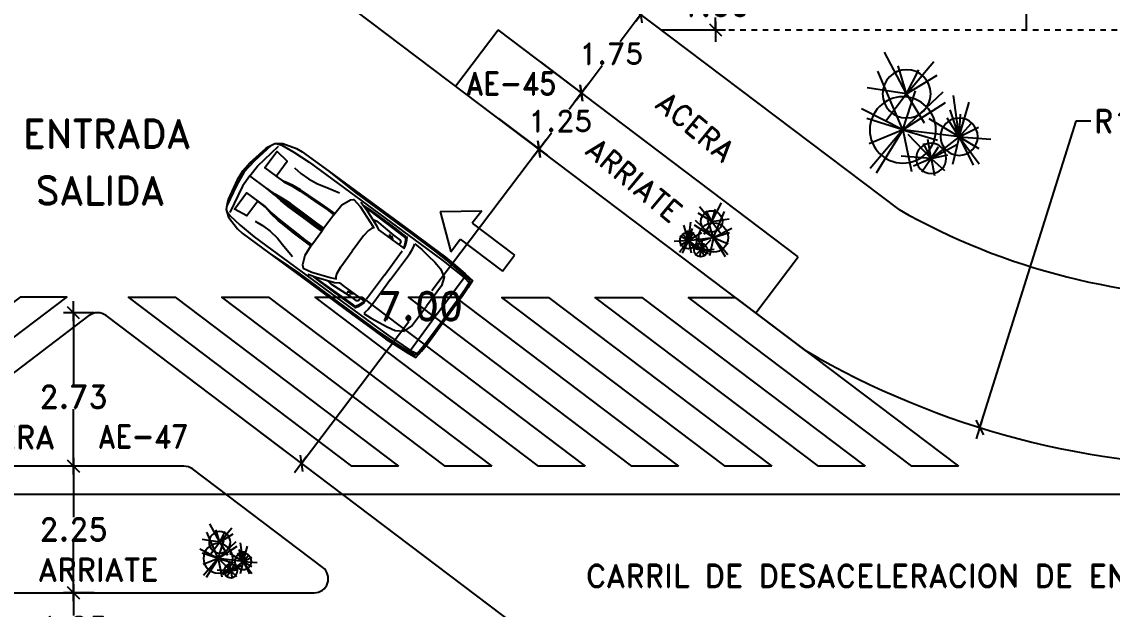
# Model space of a CAD drawing. Header units: millimetres. Extents: x 1590 to 1932, y -48 to 167.
# Drawn here: x 1674.43 to 1693.81, y -22.98 to -12.54 of the extents above; entities that cross this region are included whole.
import ezdxf
from ezdxf.enums import TextEntityAlignment as Align

# ---------------------------------------------------------------- set-up
doc = ezdxf.new("R2010")
doc.units = ezdxf.units.MM
doc.header["$LTSCALE"] = 0.1
doc.header["$MEASUREMENT"] = 0
doc.header["$PDMODE"] = 35
doc.header["$PDSIZE"] = 0.75
doc.linetypes.add('DASHED', pattern=[0.75, 0.5, -0.25])
doc.layers.get('0').update_dxf_attribs({"linetype": 'CONTINUOUS'})
doc.layers.get('DEFPOINTS').update_dxf_attribs({"linetype": 'CONTINUOUS'})
for name, color, linetype in [('C-PRKG-CARS', 1, 'CONTINUOUS'), ('CALLES', 3, 'CONTINUOUS'), ('COTAS', 7, 'CONTINUOUS'), ('PARED', 4, 'CONTINUOUS'), ('PAREDES', 3, 'CONTINUOUS'), ('TECHOS', 2, 'CONTINUOUS'), ('TERRENO', 4, 'CONTINUOUS'), ('TEXT', 3, 'CONTINUOUS')]:
    doc.layers.add(name, color=color, linetype=linetype)
doc.styles.add('ROMAND', font='romand.shx')
doc.dimstyles.new('URBA', dxfattribs={"dimtxt": 20, "dimasz": 0.5, "dimexe": 1.25, "dimexo": 0.63, "dimgap": 0.63, "dimtad": 0, "dimtih": 1, "dimtoh": 1, "dimzin": 1, "dimdsep": 46, "dimtxsty": 'ROMAND', "dimcen": 2.5, "dimclrd": 1, "dimclre": 1, "dimclrt": 3, "dimadec": 0, "dimazin": 0, "dimtfac": 1, "dimtmove": 0, "dimatfit": 3, "dimfxl": 1, "dimtvp": 1, "dimtolj": 1, "dimtzin": 1, "dimarcsym": 0})

# ---------------------------------------------------------------- blocks, each defined once
blk = doc.blocks.new('UTP1$0$DIMBLOCK')
at = {"color": 1}
blk.add_line((-7.5, 0), (10.5, 0), dxfattribs=at)
at = {"color": 4}
blk.add_line((-5.25, -5.25), (5.25, 5.25), dxfattribs=at)
blk = doc.blocks.new('*D114')
at = {"color": 1, "linetype": 'Continuous', "transparency": 16777216}
for p, q in [((1693.161, -14.303), (1691.459, -19.73)), ((1693.429, -14.303), (1693.161, -14.303))]:
    blk.add_line(p, q, dxfattribs=at)
at = {"layer": 'DEFPOINTS', "color": 0, "linetype": 'Continuous', "transparency": 16777216}
for p in [(1695.942, -5.436), (1691.453, -19.749)]:
    blk.add_point(p, dxfattribs=at)
at = {"color": 1, "linetype": 'Continuous', "transparency": 16777216, "xscale": 0.02, "yscale": 0.02, "zscale": 0.02, "rotation": 252.5892430548507}
blk.add_blockref('UTP1$0$DIMBLOCK', (1691.453, -19.749), dxfattribs=at)
at = {"color": 3, "linetype": 'Continuous', "transparency": 16777216, "insert": (1694.439, -14.303), "char_height": 0.4, "attachment_point": 5, "style": 'ROMAND'}
blk.add_mtext('\\A1;R15.00', dxfattribs=at)
blk = doc.blocks.new('02PCAR07')
at = {"color": 0, "linetype": 'ByBlock'}
for p, q in [((-169.17, 31.72), (-168.68, 32.97)), ((-169.17, 0.04), (-169.17, 31.72)), ((-168.68, 32.97), (-168.17, 34.23)), ((-120.63, 32.47), (-141.5, 32.47)), ((-120.89, 35.48), (-137.98, 35.48)), ((-71.84, 35.48), (-120.89, 35.48)), ((-74.62, 32.47), (-120.63, 32.47)), ((-128.65, 22.67), (-128.56, 24.17)), ((-128.56, 24.17), (-128.37, 26.19)), ((-128.37, 26.19), (-127.87, 28.95)), ((-127.87, 28.95), (-127.55, 30.28)), ((-54.5, 25.43), (-63.8, 27.69)), ((-47.71, 23.67), (-54.5, 25.43)), ((-40.67, 22.67), (-47.71, 23.67)), ((-28.08, 23.16), (-34.12, 22.67)), ((-6.52, 8.77), (-10.28, 28.76)), ((-128.71, 19.89), (-128.65, 22.67)), ((-128.71, 0.04), (-128.71, 19.89)), ((-123.31, 0.04), (-123.33, 21.1)), ((-34.12, 22.67), (-40.67, 22.67)), ((-69.83, 13.11), (-69.83, 14.12)), ((-6.29, 0.04), (-6.52, 8.77)), ((-169.17, 0.04), (-169.17, -31.64)), ((-128.71, 0.04), (-128.71, -19.81)), ((-123.31, 0.04), (-123.33, -21.03)), ((-69.83, 0.28), (-69.83, 1.29)), ((-21.29, 0.04), (-6.29, 0.04)), ((-21.29, 0.04), (-6.29, 0.04)), ((-6.29, 0.04), (-6.52, -8.7)), ((-69.83, -0.21), (-69.83, -1.21)), ((-69.83, -13.04), (-69.83, -14.04)), ((-6.52, -8.7), (-10.28, -28.68)), ((-128.71, -19.81), (-128.65, -22.6)), ((-128.65, -22.6), (-128.56, -24.09)), ((-40.67, -22.6), (-47.71, -23.6)), ((-34.12, -22.6), (-40.67, -22.6)), ((-28.08, -23.09), (-34.12, -22.6)), ((-128.56, -24.09), (-128.37, -26.12)), ((-128.37, -26.12), (-127.87, -28.88)), ((-127.87, -28.88), (-127.55, -30.2)), ((-54.5, -25.36), (-63.8, -27.61)), ((-47.71, -23.6), (-54.5, -25.36)), ((-169.17, -31.64), (-168.68, -32.89)), ((-168.68, -32.89), (-168.17, -34.16)), ((-120.63, -32.4), (-141.5, -32.4)), ((-120.89, -35.41), (-137.98, -35.41)), ((-71.84, -35.41), (-120.89, -35.41)), ((-74.62, -32.4), (-120.63, -32.4))]:
    blk.add_line(p, q, dxfattribs=at)
for points in [[(-168.17, 34.23), (-175.21, 33.48), (-175.72, 27.69), (-175.96, 20.91), (-175.96, 0.04)], [(-137.98, 35.48), (-150.3, 35.48), (-159.12, 34.99), (-168.17, 34.23), (-173.2, 33.48), (-173.54, 32.34), (-174.2, 30.71), (-174.69, 24.92), (-174.96, 18.13), (-174.96, 0.04)], [(-141.5, 32.47), (-150.57, 32.47), (-169.17, 31.72), (-174.2, 30.71)], [(-48.96, 35.48), (-58.14, 34.99), (-73.24, 34.48), (-120.76, 34.48), (-141.5, 34.48), (-152.82, 34.1), (-159.12, 33.61), (-168.68, 32.97), (-173.54, 32.34)], [(-79.9, 31.34), (-85.67, 29.58), (-98.26, 24.79), (-101.23, 23.11), (-105.34, 23.14), (-123.31, 23.14), (-123.14, 24.17), (-122.65, 26.19), (-121.38, 28.95), (-120.38, 30.71), (-120.38, 28.69), (-121.38, 26.93), (-122.65, 24.17), (-122.9, 23.16)], [(-82.93, 30.41), (-88.19, 30.71), (-107.06, 30.71), (-120.36, 30.45)], [(-7.7, 29.18), (-11.49, 30.71), (-21.29, 31.72), (-34.12, 32.47), (-74.62, 32.47)], [(-0.25, 0.04), (-0.93, 7.49), (-3.96, 22.29), (-4.67, 24.03), (-6.96, 28.73), (-11.49, 31.96), (-21.29, 34.99), (-25.83, 35.48), (-48.96, 35.48), (-71.84, 35.48)], [(-127.55, 30.28), (-133.74, 29.86), (-140.04, 28.99), (-146.29, 28.22), (-152.33, 26.72), (-157.72, 23.58), (-159.86, 17.64), (-159.86, 0.04)], [(-84.48, 29.94), (-88.19, 30.2), (-88.19, 30.2), (-110.07, 29.96), (-120.36, 29.71)], [(-93.49, 26.61), (-96.74, 27.19), (-111.83, 26.19), (-117.62, 26.19), (-119.13, 25.17), (-119.13, 23.16)], [(-113.89, 23.16), (-111.33, 25.17)], [(-110.48, 23.16), (-109.59, 25.06), (-111.73, 23.16)], [(-69.83, 14.12), (-70.21, 22.03), (-72.92, 28.25), (-74.62, 29.96), (-81.15, 28.58), (-93.73, 23.96), (-97.75, 22.16), (-96.65, 20.97), (-95.95, 18.51), (-95.25, 13.49), (-95.25, 0.04)], [(-1.44, 0.04), (-2.71, 10.84), (-5.81, 26.29)], [(-0.93, 7.49), (-1.93, 8.14), (-5.3, 24.17), (-4.67, 24.03)], [(-69.83, 14.12), (-63.8, 14.12), (-54.5, 13.85), (-47.71, 13.61), (-40.67, 13.36), (-34.12, 12.6), (-28.08, 11.09), (-21.29, 10.84), (-28.08, 10.84), (-34.12, 11.85), (-40.67, 12.36), (-47.71, 12.6), (-54.5, 12.85), (-63.8, 13.11), (-69.83, 13.11), (-69.83, 1.29), (-63.8, 1.29), (-54.5, 1.29), (-40.67, 1.29), (-34.12, 1.04), (-28.08, 0.28), (-21.29, 0.04), (-28.08, 0.04), (-34.12, 0.28), (-69.83, 0.28)], [(-168.17, -34.16), (-175.21, -33.4), (-175.72, -27.61), (-175.96, -20.84), (-175.96, 0.04)], [(-137.98, -35.41), (-150.3, -35.41), (-159.12, -34.92), (-168.17, -34.16), (-173.2, -33.4), (-173.54, -32.27), (-174.2, -30.64), (-174.69, -24.85), (-174.96, -18.05), (-174.96, 0.04)], [(-127.55, -30.2), (-133.74, -29.79), (-140.04, -28.92), (-146.29, -28.14), (-152.33, -26.65), (-157.72, -23.5), (-159.86, -17.56), (-159.86, 0.04)], [(-69.83, -14.04), (-70.21, -21.95), (-72.92, -28.18), (-74.62, -29.88), (-81.15, -28.5), (-93.73, -23.88), (-97.75, -22.09), (-96.65, -20.89), (-95.95, -18.43), (-95.25, -13.42), (-95.25, 0.04)], [(-0.25, 0.04), (-0.93, -7.42), (-3.96, -22.22), (-4.67, -23.96), (-6.96, -28.65), (-11.49, -31.89), (-21.29, -34.92), (-25.83, -35.41), (-48.96, -35.41), (-71.84, -35.41)], [(-69.83, -14.04), (-63.8, -14.04), (-54.5, -13.78), (-47.71, -13.53), (-40.67, -13.29), (-34.12, -12.53), (-28.08, -11.01), (-21.29, -10.77), (-28.08, -10.77), (-34.12, -11.77), (-40.67, -12.28), (-47.71, -12.53), (-54.5, -12.77), (-63.8, -13.04), (-69.83, -13.04), (-69.83, -1.21), (-63.8, -1.21), (-54.5, -1.21), (-40.67, -1.21), (-34.12, -0.97), (-28.08, -0.21), (-21.29, 0.04), (-28.08, 0.04), (-34.12, -0.21), (-69.83, -0.21)], [(-1.44, 0.04), (-2.71, -10.77), (-5.81, -26.21)], [(-0.93, -7.42), (-1.93, -8.06), (-5.3, -24.09), (-4.67, -23.96)], [(-79.9, -31.26), (-85.67, -29.5), (-98.26, -24.72), (-101.23, -23.03), (-105.34, -23.07), (-123.31, -23.07), (-123.14, -24.09), (-122.65, -26.12), (-121.38, -28.88), (-120.38, -30.64), (-120.38, -28.61), (-121.38, -26.85), (-122.65, -24.09), (-122.9, -23.09)], [(-84.48, -29.86), (-88.19, -30.13), (-88.19, -30.13), (-110.07, -29.88), (-120.36, -29.64)], [(-82.93, -30.34), (-88.19, -30.64), (-107.06, -30.64), (-120.36, -30.37)], [(-93.49, -26.53), (-96.74, -27.12), (-111.83, -26.12), (-117.62, -26.12), (-119.13, -25.09), (-119.13, -23.09)], [(-113.89, -23.09), (-111.33, -25.09)], [(-110.48, -23.09), (-109.59, -24.98), (-111.73, -23.09)], [(-7.7, -29.11), (-11.49, -30.64), (-21.29, -31.64), (-34.12, -32.4), (-74.62, -32.4)], [(-141.5, -32.4), (-150.57, -32.4), (-169.17, -31.64), (-174.2, -30.64)], [(-48.96, -35.41), (-58.14, -34.92), (-73.24, -34.41), (-120.76, -34.41), (-141.5, -34.41), (-152.82, -34.03), (-159.12, -33.53), (-168.68, -32.89), (-173.54, -32.27)]]:
    blk.add_lwpolyline(points, dxfattribs=at)
for points in [[(-21.29, 10.84), (-21.29, 23.79), (-11.49, 25.19), (-11.49, 10.84)], [(-21.29, -10.77), (-21.29, -23.71), (-11.49, -25.11), (-11.49, -10.77)]]:
    blk.add_lwpolyline(points, close=True, dxfattribs=at)
blk = doc.blocks.new('*D115')
at = {"color": 1, "linetype": 'Continuous', "lineweight": -2, "transparency": 16777216}
for p, q in [((1682.906, -14.256), (1683.769, -14.908)), ((1683.613, -14.816), (1681.719, -17.322)), ((1679.416, -20.368), (1681.311, -17.862)), ((1678.684, -19.84), (1679.548, -20.492))]:
    blk.add_line(p, q, dxfattribs=at)
at = {"layer": 'DEFPOINTS', "color": 0, "linetype": 'Continuous', "transparency": 16777216}
for p in [(1682.856, -14.218), (1678.634, -19.802), (1679.404, -20.384)]:
    blk.add_point(p, dxfattribs=at)
at = {"color": 1, "linetype": 'Continuous', "lineweight": -2, "transparency": 16777216, "xscale": 0.02, "yscale": 0.02, "zscale": 0.02}
for p, rotation in [((1683.625, -14.8), 52.91187489796825), ((1679.404, -20.384), 232.9118748979682)]:
    blk.add_blockref('UTP1$0$DIMBLOCK', p, dxfattribs=dict(at, rotation=rotation))
at = {"color": 4, "linetype": 'Continuous', "transparency": 16777216, "insert": (1681.515, -17.592), "char_height": 0.5, "attachment_point": 5, "style": 'ROMAND'}
blk.add_mtext('\\A1;7.00', dxfattribs=at)
blk = doc.blocks.new('ARB-2')
at = {"color": 3}
for p, q in [((-0.071, 0.3995), (-0.0896, 0.6508)), ((-0.071, 0.3995), (-0.2861, 0.5566)), ((-0.071, 0.3995), (-0.1638, 0.5543)), ((-0.071, 0.3995), (0.0038, 0.552)), ((-0.071, 0.3995), (-0.2953, 0.5111)), ((-0.071, 0.3995), (0.0371, 0.4967)), ((-0.071, 0.3995), (0.2014, 0.4776)), ((-0.071, 0.3995), (0.0703, 0.44)), ((-0.071, 0.3995), (-0.2899, 0.3478)), ((-0.071, 0.3995), (-0.2418, 0.1788)), ((-0.2418, 0.1788), (-0.1296, 0.3872)), ((-0.071, 0.3995), (0.1075, 0.4101)), ((-0.071, 0.3995), (-0.0172, -0.0448)), ((-0.071, 0.3995), (-0.0172, -0.0448)), ((-0.0512, 0.3984), (-0.071, 0.3995)), ((-0.071, 0.3995), (0.0715, 0.162)), ((-0.071, 0.3995), (0.256, 0.3545)), ((-0.071, 0.3995), (0.0753, 0.3055)), ((-0.071, 0.3995), (0.1425, 0.328)), ((-0.2418, 0.1788), (-0.3372, 0.2849)), ((-0.2418, 0.1788), (-0.2143, 0.3095)), ((-0.0172, -0.0448), (0.1997, 0.2918)), ((-0.0172, -0.0448), (0.2844, 0.2738)), ((-0.2418, 0.1788), (-0.3759, 0.2045)), ((-0.2418, 0.1788), (-0.3499, 0.1059)), ((-0.2418, 0.1788), (-0.3026, 0.04)), ((-0.2418, 0.1788), (-0.1503, 0.2378)), ((-0.2418, 0.1788), (-0.2256, -0.0591)), ((-0.2418, 0.1788), (-0.0544, -0.0032)), ((-0.2418, 0.1788), (-0.092, 0.1519)), ((-0.2418, 0.1788), (-0.1256, 0.1174)), ((-0.2418, 0.1788), (-0.2418, 0.1788)), ((-0.0172, -0.0448), (-0.0974, 0.2275)), ((0.2679, -0.015), (0.4155, 0.2249)), ((0.2679, -0.015), (0.5241, 0.2009)), ((0.2679, -0.015), (0.0376, 0.1226)), ((0.2679, -0.015), (0.4135, 0.1077)), ((-0.0172, -0.0448), (-0.3449, 0.023)), ((-0.0172, -0.0448), (0.2917, 0.0561)), ((0.2679, -0.015), (0.4583, 0.0816)), ((-0.0172, -0.0448), (-0.3588, -0.2558)), ((-0.0172, -0.0448), (-0.322, -0.304)), ((-0.0172, -0.0448), (-0.1281, -0.31)), ((-0.0172, -0.0448), (0.1487, -0.3704)), ((-0.0172, -0.0448), (0.4461, -0.2425)), ((-0.0172, -0.0448), (0.0726, -0.3287)), ((0.2679, -0.015), (0.052, -0.1794)), ((0.2679, -0.015), (0.5961, -0.1886)), ((0.2679, -0.015), (0.316, -0.3272)), ((0.2679, -0.015), (0.4878, -0.0828))]:
    blk.add_line(p, q, dxfattribs=at)
for centre, radius in [((-0.071, 0.3995), 0.147), ((-0.2418, 0.1788), 0.1192), ((-0.0172, -0.0448), 0.2615), ((0.2679, -0.015), 0.1904)]:
    blk.add_circle(centre, radius, dxfattribs=at)
blk = doc.blocks.new('2')
at = {"color": 3, "linetype": 'ByBlock'}
for p, q in [((1.063, -0.026), (0.479, 0.431)), ((0.479, 0.431), (0.479, 0.152)), ((0.479, 0.152), (-0.461, 0.152)), ((-0.461, 0.152), (-0.461, -0.204)), ((1.063, -0.026), (0.479, -0.483)), ((0.479, -0.204), (-0.461, -0.204)), ((0.479, -0.483), (0.479, -0.204))]:
    blk.add_line(p, q, dxfattribs=at)
blk = doc.blocks.new('*D116')
at = {"color": 1, "linetype": 'Continuous', "lineweight": -2, "transparency": 16777216}
for p, q in [((1683.659, -13.258), (1684.523, -13.911)), ((1684.367, -13.819), (1684.159, -14.094)), ((1682.906, -14.256), (1683.769, -14.908)), ((1683.638, -14.784), (1683.846, -14.509))]:
    blk.add_line(p, q, dxfattribs=at)
at = {"layer": 'DEFPOINTS', "color": 0, "linetype": 'Continuous', "transparency": 16777216}
for p in [(1683.61, -13.221), (1684.379, -13.803), (1682.856, -14.218)]:
    blk.add_point(p, dxfattribs=at)
at = {"color": 1, "linetype": 'Continuous', "lineweight": -2, "transparency": 16777216, "xscale": 0.02, "yscale": 0.02, "zscale": 0.02}
for p, rotation in [((1684.379, -13.803), 52.91187489797024), ((1683.625, -14.8), 232.9118748979702)]:
    blk.add_blockref('UTP1$0$DIMBLOCK', p, dxfattribs=dict(at, rotation=rotation))
at = {"color": 3, "linetype": 'Continuous', "transparency": 16777216, "insert": (1684.002, -14.301), "char_height": 0.375, "attachment_point": 5, "style": 'ROMAND'}
blk.add_mtext('\\A1;1.25', dxfattribs=at)
blk = doc.blocks.new('*D117')
at = {"color": 1, "linetype": 'Continuous', "transparency": 16777216}
for p, q in [((1685.385, -12.369), (1685.291, -12.298)), ((1685.423, -12.423), (1685.064, -12.897)), ((1684.391, -13.787), (1684.75, -13.312))]:
    blk.add_line(p, q, dxfattribs=at)
at = {"layer": 'DEFPOINTS', "color": 0, "linetype": 'Continuous', "transparency": 16777216}
for p in [(1685.435, -12.407), (1685.435, -12.407), (1683.61, -13.221)]:
    blk.add_point(p, dxfattribs=at)
at = {"color": 1, "linetype": 'Continuous', "transparency": 16777216, "xscale": 0.02, "yscale": 0.02, "zscale": 0.02}
for p, rotation in [((1685.435, -12.407), 52.91187489797566), ((1684.379, -13.803), 232.9118748979757)]:
    blk.add_blockref('UTP1$0$DIMBLOCK', p, dxfattribs=dict(at, rotation=rotation))
at = {"color": 3, "linetype": 'Continuous', "transparency": 16777216, "insert": (1684.907, -13.105), "char_height": 0.375, "attachment_point": 5, "style": 'ROMAND'}
blk.add_mtext('\\A1;1.75', dxfattribs=at)
blk = doc.blocks.new('*D146')
at = {"color": 1, "linetype": 'Continuous', "transparency": 16777216}
for p, q in [((1685.827, -11.682), (1686.941, -11.682)), ((1686.761, -11.702), (1686.761, -12.021)), ((1686.761, -12.662), (1686.761, -12.461)), ((1685.827, -12.682), (1686.941, -12.682))]:
    blk.add_line(p, q, dxfattribs=at)
at = {"layer": 'DEFPOINTS', "color": 0, "linetype": 'Continuous', "transparency": 16777216}
for p in [(1685.764, -11.682), (1685.764, -12.682), (1686.761, -12.682)]:
    blk.add_point(p, dxfattribs=at)
at = {"color": 1, "linetype": 'Continuous', "transparency": 16777216, "xscale": 0.02, "yscale": 0.02, "zscale": 0.02}
for p, rotation in [((1686.761, -11.682), 90), ((1686.761, -12.682), 270)]:
    blk.add_blockref('UTP1$0$DIMBLOCK', p, dxfattribs=dict(at, rotation=rotation))
at = {"color": 2, "linetype": 'Continuous', "transparency": 16777216, "insert": (1686.761, -12.241), "char_height": 0.4, "attachment_point": 5, "style": 'ROMAND'}
blk.add_mtext('\\A1;1.00', dxfattribs=at)
blk = doc.blocks.new('*D165')
at = {"color": 1, "linetype": 'Continuous', "transparency": 16777216}
for p, q in [((1675.721, -17.71), (1675.174, -17.71)), ((1675.354, -17.73), (1675.354, -18.983)), ((1675.354, -20.415), (1675.354, -19.423)), ((1675.721, -20.435), (1675.174, -20.435))]:
    blk.add_line(p, q, dxfattribs=at)
at = {"layer": 'DEFPOINTS', "color": 0, "linetype": 'Continuous', "transparency": 16777216}
for p in [(1675.783, -17.71), (1675.354, -20.435), (1675.783, -20.435)]:
    blk.add_point(p, dxfattribs=at)
at = {"color": 1, "linetype": 'Continuous', "transparency": 16777216, "xscale": 0.02, "yscale": 0.02, "zscale": 0.02}
for p, rotation in [((1675.354, -17.71), 90), ((1675.354, -20.435), 270)]:
    blk.add_blockref('UTP1$0$DIMBLOCK', p, dxfattribs=dict(at, rotation=rotation))
at = {"color": 2, "linetype": 'Continuous', "transparency": 16777216, "insert": (1675.354, -19.203), "char_height": 0.4, "attachment_point": 5, "style": 'ROMAND'}
blk.add_mtext('\\A1;2.73', dxfattribs=at)
blk = doc.blocks.new('*D166')
at = {"color": 1, "linetype": 'Continuous', "transparency": 16777216}
for p, q in [((1675.721, -20.435), (1675.174, -20.435)), ((1675.354, -20.455), (1675.354, -21.34)), ((1675.354, -22.665), (1675.354, -21.78)), ((1675.721, -22.685), (1675.174, -22.685))]:
    blk.add_line(p, q, dxfattribs=at)
at = {"layer": 'DEFPOINTS', "color": 0, "linetype": 'Continuous', "transparency": 16777216}
for p in [(1675.783, -20.435), (1675.354, -22.685), (1675.783, -22.685)]:
    blk.add_point(p, dxfattribs=at)
at = {"color": 1, "linetype": 'Continuous', "transparency": 16777216, "xscale": 0.02, "yscale": 0.02, "zscale": 0.02}
for p, rotation in [((1675.354, -20.435), 90), ((1675.354, -22.685), 270)]:
    blk.add_blockref('UTP1$0$DIMBLOCK', p, dxfattribs=dict(at, rotation=rotation))
at = {"color": 2, "linetype": 'Continuous', "transparency": 16777216, "insert": (1675.354, -21.56), "char_height": 0.4, "attachment_point": 5, "style": 'ROMAND'}
blk.add_mtext('\\A1;2.25', dxfattribs=at)
blk = doc.blocks.new('*D167')
at = {"color": 1, "linetype": 'Continuous', "transparency": 16777216}
for p, q in [((1675.721, -22.685), (1675.174, -22.685)), ((1675.354, -22.705), (1675.354, -23.09)), ((1675.354, -23.914), (1675.354, -23.53)), ((1675.721, -23.934), (1675.174, -23.934))]:
    blk.add_line(p, q, dxfattribs=at)
at = {"layer": 'DEFPOINTS', "color": 0, "linetype": 'Continuous', "transparency": 16777216}
for p in [(1675.783, -22.685), (1675.354, -23.934), (1675.783, -23.934)]:
    blk.add_point(p, dxfattribs=at)
at = {"color": 1, "linetype": 'Continuous', "transparency": 16777216, "xscale": 0.02, "yscale": 0.02, "zscale": 0.02}
for p, rotation in [((1675.354, -22.685), 90), ((1675.354, -23.934), 270)]:
    blk.add_blockref('UTP1$0$DIMBLOCK', p, dxfattribs=dict(at, rotation=rotation))
at = {"color": 2, "linetype": 'Continuous', "transparency": 16777216, "insert": (1675.354, -23.31), "char_height": 0.4, "attachment_point": 5, "style": 'ROMAND'}
blk.add_mtext('\\A1;1.25', dxfattribs=at)

msp = doc.modelspace()

# ---------------------------------------------------------------- linework, layer by layer
at = {"color": 3, "linetype": 'Continuous'}
msp.add_line((1690.0219, -15.8745), (1682.2831, -10.0242), dxfattribs=at)
at = {"layer": 'CALLES', "color": 2, "linetype": 'Continuous'}
for p, q in [((1692.2831, -11.6824), (1692.2831, -12.6824)), ((1677.3152, -20.4349), (1674.2511, -20.4349)), ((1679.781, -22.2356), (1677.4659, -20.4855)), ((1671.936, -22.6851), (1679.6303, -22.6851))]:
    msp.add_line(p, q, dxfattribs=at)
for centre, start, end in [((1677.3152, -20.6849), 52.91187, 90), ((1679.6303, -22.4351), 270, 52.91187)]:
    msp.add_arc(centre, 0.25, start, end, dxfattribs=at)
at = {"layer": 'COTAS', "color": 1}
for points in [[(1670.4363, -20.4347), (1671.2655, -20.4346), (1675.2345, -17.4342), (1674.4052, -17.4343), (1670.4363, -20.4347)], [(1681.13, -20.4347), (1680.3007, -20.4346), (1676.3318, -17.4342), (1677.161, -17.4343), (1681.13, -20.4347)], [(1682.7885, -20.4349), (1681.9592, -20.4348), (1677.9903, -17.4344), (1678.8195, -17.4345), (1682.7885, -20.4349)], [(1684.4469, -20.4351), (1683.6177, -20.435), (1679.6488, -17.4346), (1680.478, -17.4347), (1684.4469, -20.4351)], [(1686.1054, -20.4352), (1685.2762, -20.4351), (1681.3072, -17.4347), (1682.1365, -17.4348), (1686.1054, -20.4352)], [(1687.7639, -20.4354), (1686.9346, -20.4353), (1682.9657, -17.4349), (1683.7949, -17.435), (1687.7639, -20.4354)], [(1689.4224, -20.4355), (1688.5931, -20.4355), (1684.6242, -17.4351), (1685.4534, -17.4352), (1689.4224, -20.4355)], [(1691.0808, -20.4357), (1690.2516, -20.4356), (1686.2827, -17.4352), (1687.1119, -17.4353), (1691.0808, -20.4357)]]:
    msp.add_lwpolyline(points, dxfattribs=at)
at = {"layer": 'PARED', "color": 4}
for p, q in [((1688.3614, -18.38), (1680.0771, -12.1173)), ((1668.06, -23.4848), (1675.6324, -17.7603)), ((1683.5062, -23.4848), (1675.9339, -17.7603))]:
    msp.add_line(p, q, dxfattribs=at)
for centre, radius, start, end in [((1695.9417, -5.4363), 12, 240.44124, 271.19527), ((1675.7831, -17.9597), 0.25, 52.91187, 127.08813), ((1695.9417, -5.4363), 15, 239.64537, 270.95619)]:
    msp.add_arc(centre, radius, start, end, dxfattribs=at)
at = {"layer": 'PAREDES', "linetype": 'DASHED'}
msp.add_line((1685.7994, -12.6824), (1721.0584, -12.6824), dxfattribs=at)
at = {"layer": 'TECHOS'}
for p, q in [((1682.1436, -13.6796), (1682.8974, -12.6824)), ((1688.2287, -16.7127), (1682.8974, -12.6824)), ((1687.4749, -17.7097), (1688.2287, -16.7127))]:
    msp.add_line(p, q, dxfattribs=at)
at = {"layer": 'TERRENO', "color": 5, "linetype": 'Continuous'}
for p, q in [((1654.6533, -20.9342), (1675.7652, -20.9342)), ((1675.7652, -20.9342), (1721.7151, -20.9342))]:
    msp.add_line(p, q, dxfattribs=at)

# ---------------------------------------------------------------- block references
at = {"rotation": 142.9118748979699}
msp.add_blockref('2', (1682.6987, -16.5706), dxfattribs=at)
at = {"layer": 'C-PRKG-CARS', "color": 8, "xscale": -0.02539999999991154, "yscale": 0.02539999999999765, "zscale": 0.0254, "rotation": 323.6501228197193}
msp.add_blockref('02PCAR07', (1678.3552, -15.1833), dxfattribs=at)
at = {"layer": 'PAREDES', "xscale": -2.25, "yscale": 2.25, "zscale": 2.25, "rotation": 270}
msp.add_blockref('ARB-2', (1690.1911, -14.4211), dxfattribs=at)
at = {"layer": 'PAREDES', "rotation": 90}
msp.add_blockref('ARB-2', (1686.6786, -16.3533), dxfattribs=at)
at = {"layer": 'PAREDES', "xscale": -1, "rotation": 270}
msp.add_blockref('ARB-2', (1677.9671, -22.0561), dxfattribs=at)

# ---------------------------------------------------------------- texts
at = {"layer": 'TEXT', "color": 2, "style": 'ROMAND', "width": 0.9}
for s, p in [('AE-45', (1682.3303, -13.8348)), ('AE-47', (1675.7935, -20.1071))]:
    msp.add_text(s, height=0.4, dxfattribs=at).set_placement(p)
at = {"layer": 'TEXT', "color": 2, "style": 'ROMAND'}
for s, p in [('ACERA ', (1686.3848, -14.6263)), ('ARRIATE ', (1685.2963, -15.5772))]:
    msp.add_text(s, height=0.375, rotation=320.451, dxfattribs=at).set_placement(p, align=Align.CENTER)
at = {"layer": 'TEXT', "style": 'ROMAND'}
for s, height, p in [('ENTRADA', 0.5, (1675.9421, -14.7756)), ('SALIDA', 0.5, (1675.824, -15.7864)), ('CARRIL DE DESACELERACION DE ENTRADA', 0.4, (1690.1173, -22.585))]:
    msp.add_text(s, height=height, dxfattribs=at).set_placement(p, align=Align.CENTER)
at = {"layer": 'TEXT', "color": 2, "style": 'ROMAND'}
for s, p in [('ACERA', (1674.1616, -20.1206)), ('ARRIATE', (1675.7952, -22.4736))]:
    msp.add_text(s, height=0.4, dxfattribs=at).set_placement(p, align=Align.CENTER)

# ---------------------------------------------------------------- dimensions: what is measured, and where the dimension line sits
at = {"color": 3, "linetype": 'Continuous'}
dim = msp.add_radius_dim(center=(1695.9417, -5.4363), mpoint=(1691.4534, -19.749), dimstyle='URBA', override={"dimtxt": 0.4, "dimasz": 0.02, "dimexe": 0.18, "dimexo": 0.0625, "dimgap": 0.02, "dimzin": 0, "dimblk1": 'UTP1$0$DIMBLOCK', "dimblk2": 'UTP1$0$DIMBLOCK', "dimsah": 1, "dimcen": 0.09, "dimtdec": 4, "dimtofl": 0, "dimtvp": 0, "dimtzin": 0}, dxfattribs=at)
dim.commit()
dim.dimension.update_dxf_attribs({"geometry": '*D114', "text_midpoint": (1694.4392, -14.3033), "dimtype": 164})
for base, p1, p2, picture, middle in [((1686.7609, -12.6824), (1685.7644, -11.6824), (1685.7644, -12.6824), '*D146', (1686.7609, -12.2408)), ((1675.3539, -20.4349), (1675.7831, -17.7097), (1675.7831, -20.4349), '*D165', (1675.3539, -19.2032))]:
    dim = msp.add_linear_dim(base=base, p1=p1, p2=p2, angle=90, dimstyle='URBA', override={"dimtxt": 0.4, "dimasz": 0.02, "dimexe": 0.18, "dimexo": 0.0625, "dimgap": 0.02, "dimzin": 0, "dimblk1": 'UTP1$0$DIMBLOCK', "dimblk2": 'UTP1$0$DIMBLOCK', "dimsah": 1, "dimcen": 0.09, "dimclrt": 2, "dimtdec": 4, "dimtofl": 0, "dimtvp": 0, "dimtzin": 0}, dxfattribs=at)
    dim.commit()
    dim.dimension.update_dxf_attribs({"geometry": picture, "text_midpoint": middle, "dimtype": 160})
at = {"color": 2, "linetype": 'Continuous'}
dim = msp.add_linear_dim(base=(1685.4346, -12.4067), p1=(1683.6096, -13.2208), p2=(1685.4346, -12.4067), angle=52.91187, dimstyle='URBA', override={"dimtxt": 0.375, "dimasz": 0.02, "dimexe": 0.18, "dimexo": 0.0625, "dimgap": 0.02, "dimzin": 0, "dimblk1": 'UTP1$0$DIMBLOCK', "dimblk2": 'UTP1$0$DIMBLOCK', "dimsah": 1, "dimcen": 0.09, "dimse1": 1, "dimtdec": 4, "dimtofl": 0, "dimtmove": 1, "dimtvp": 0, "dimtzin": 0}, dxfattribs=at)
dim.commit()
dim.dimension.update_dxf_attribs({"geometry": '*D117', "text_midpoint": (1684.9069, -13.1046)})
dim = msp.add_aligned_dim(p1=(1682.8558, -14.2179), p2=(1683.6096, -13.2208), distance=-0.9649, dimstyle='URBA', override={"dimtxt": 0.375, "dimasz": 0.02, "dimexe": 0.18, "dimexo": 0.0625, "dimgap": 0.02, "dimzin": 0, "dimblk1": 'UTP1$0$DIMBLOCK', "dimblk2": 'UTP1$0$DIMBLOCK', "dimsah": 1, "dimcen": 0.09, "dimtdec": 4, "dimtofl": 0, "dimtvp": 0, "dimtzin": 0}, dxfattribs=at)
dim.commit()
dim.dimension.update_dxf_attribs({"geometry": '*D116', "text_midpoint": (1684.0024, -14.3012)})
at = {"color": 3, "linetype": 'Continuous'}
dim = msp.add_aligned_dim(p1=(1682.8558, -14.2179), p2=(1678.6345, -19.8019), distance=0.9649, dimstyle='URBA', override={"dimtxt": 0.5, "dimasz": 0.02, "dimexe": 0.18, "dimexo": 0.0625, "dimgap": 0.02, "dimzin": 0, "dimblk1": 'UTP1$0$DIMBLOCK', "dimblk2": 'UTP1$0$DIMBLOCK', "dimsah": 1, "dimcen": 0.09, "dimclrt": 4, "dimtdec": 4, "dimtofl": 0, "dimtvp": 0, "dimtzin": 0}, dxfattribs=at)
dim.commit()
dim.dimension.update_dxf_attribs({"geometry": '*D115', "text_midpoint": (1681.5148, -17.5918)})
for base, p1, p2, picture, middle in [((1675.3539, -22.6851), (1675.7831, -20.4349), (1675.7831, -22.6851), '*D166', (1675.3539, -21.56)), ((1675.3539, -23.9342), (1675.7831, -22.6851), (1675.7831, -23.9342), '*D167', (1675.3539, -23.3096))]:
    dim = msp.add_linear_dim(base=base, p1=p1, p2=p2, angle=90, dimstyle='URBA', override={"dimtxt": 0.4, "dimasz": 0.02, "dimexe": 0.18, "dimexo": 0.0625, "dimgap": 0.02, "dimzin": 0, "dimblk1": 'UTP1$0$DIMBLOCK', "dimblk2": 'UTP1$0$DIMBLOCK', "dimsah": 1, "dimcen": 0.09, "dimclrt": 2, "dimtdec": 4, "dimtofl": 0, "dimtvp": 0, "dimtzin": 0}, dxfattribs=at)
    dim.commit()
    dim.dimension.update_dxf_attribs({"geometry": picture, "text_midpoint": middle})

doc.saveas('drawing.dxf')
